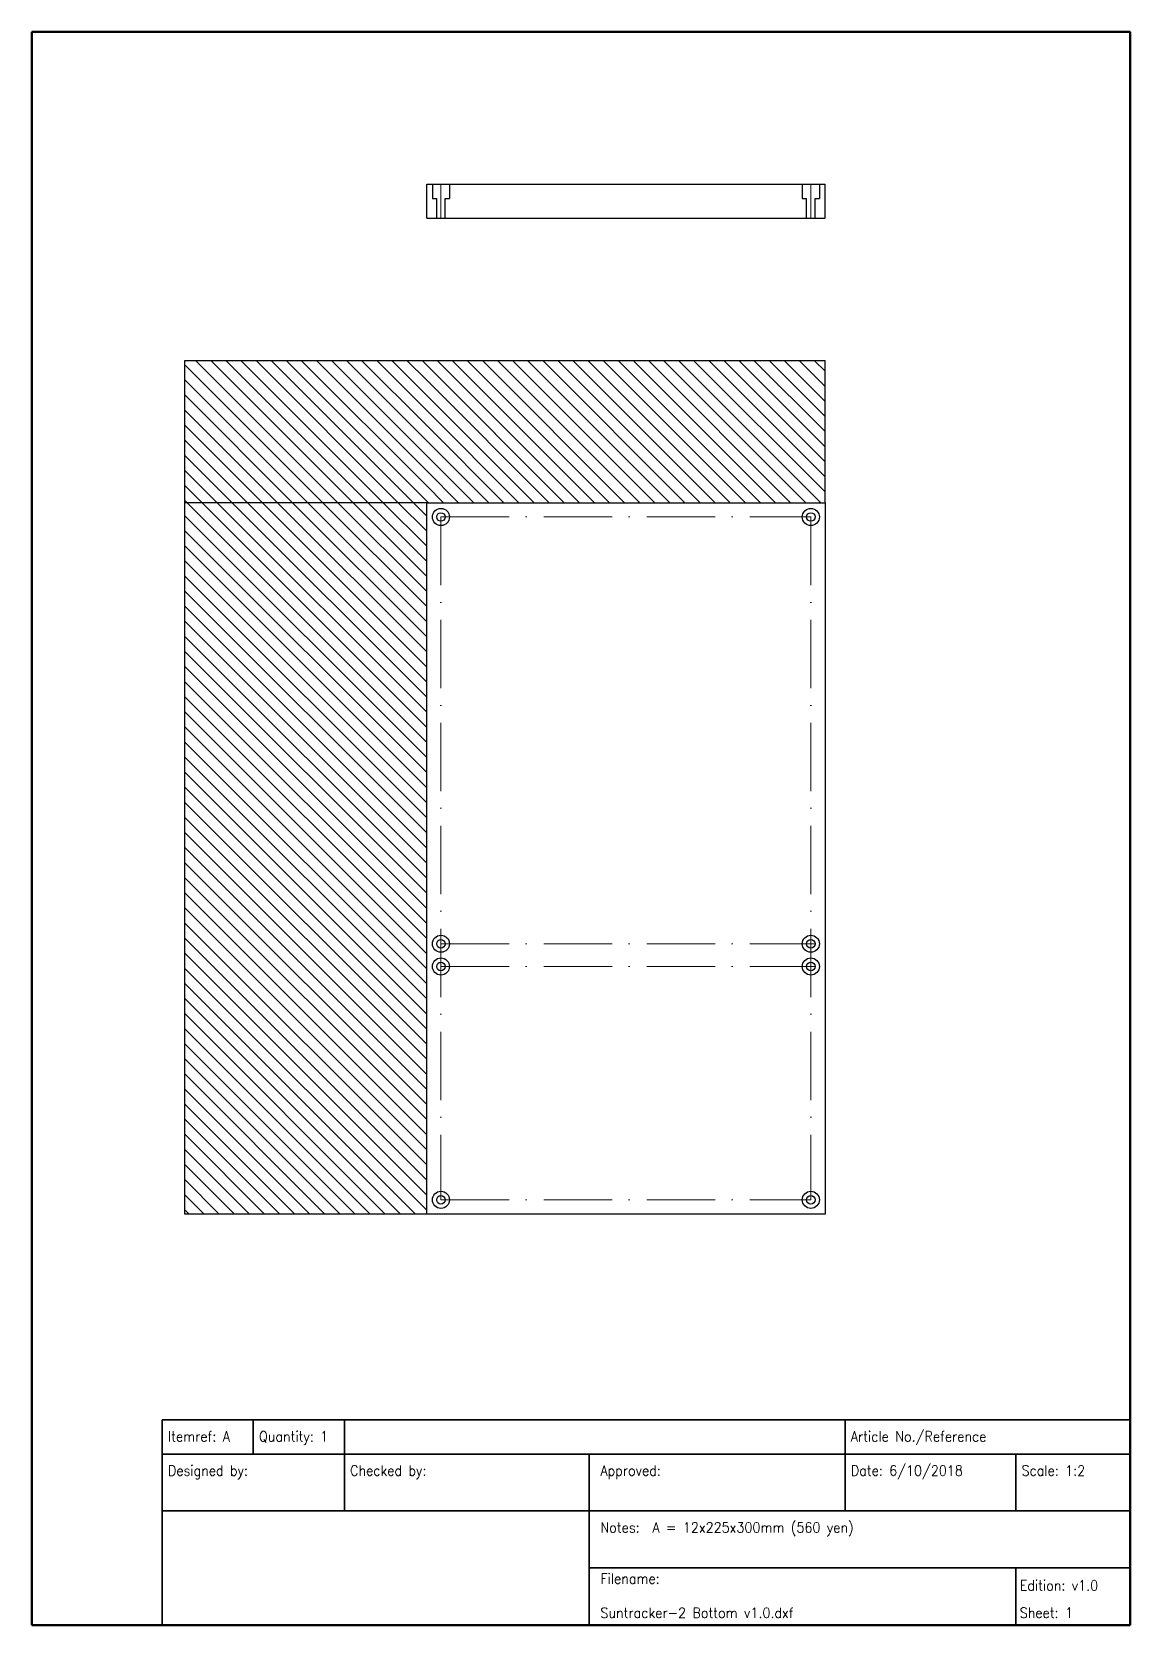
# Model space of a CAD drawing. Header units: millimetres. Extents: x -104 to 89, y -157 to 123.
import ezdxf

# ---------------------------------------------------------------- set-up
doc = ezdxf.new("R2010")
doc.units = ezdxf.units.MM
doc.header["$MEASUREMENT"] = 0
doc.linetypes.add('ACAD_ISO10W100', pattern=[18, 12, -3, 0, -3])
doc.layers.get('0').update_dxf_attribs({"color": 18, "lineweight": 25, "true_color": 0x000000})
for name, color, linetype, lineweight, true_color in [('0 ... Background', 18, 'Continuous', 35, 0x000000), ('0 ... Frame', 18, 'Continuous', 50, 0x000000), ('Bottom Stand ... Construction', 176, 'ACAD_ISO10W100', 13, 0x000080), ('Bottom Stand ... Dimensions', 176, 'Continuous', 13, 0x000080)]:
    doc.layers.add(name, color=color, linetype=linetype, lineweight=lineweight, true_color=true_color)
doc.styles.add('textstyle11', font='Standard')
doc.styles.add('textstyle12', font='Standard')
doc.styles.add('textstyle13', font='Standard')
doc.styles.add('textstyle14', font='Standard')
doc.styles.add('textstyle15', font='Standard')
doc.styles.add('textstyle16', font='Standard')
doc.styles.add('textstyle17', font='Standard')
doc.styles.add('textstyle18', font='Standard')
doc.styles.add('textstyle19', font='Standard')
doc.styles.add('textstyle20', font='Standard')
doc.styles.add('textstyle21', font='Standard')

msp = doc.modelspace()

# ---------------------------------------------------------------- hatches: boundary and pattern name
at = {"layer": 'Bottom Stand ... Dimensions'}
h = msp.add_hatch(dxfattribs=at)
h.set_pattern_fill('ANSI31', color=256, scale=15, angle=90, style=0, pattern_type=0)
h.paths.add_polyline_path([(-77.5, 65), (-35, 65), (-35, 40), (-77.5, 40)], flags=0)
h = msp.add_hatch(dxfattribs=at)
h.set_pattern_fill('ANSI31', color=256, scale=15, angle=90, style=0, pattern_type=0)
h.paths.add_polyline_path([(-35, 65), (35, 65), (35, 40), (-35, 40)], flags=0)
h = msp.add_hatch(dxfattribs=at)
h.set_pattern_fill('ANSI31', color=256, scale=15, angle=90, style=0, pattern_type=0)
h.paths.add_polyline_path([(-77.5, -85), (-77.5, 40), (-35, 40), (-35, -85)], flags=0)

# ---------------------------------------------------------------- linework, layer by layer
for p, q in [((-35, 96), (35, 96)), ((-35, 90), (-35, 96)), ((-34, 96), (-34, 93.5)), ((-31, 96), (-31, 93.5)), ((31, 96), (31, 93.5)), ((34, 96), (34, 93.5)), ((35, 90), (35, 96)), ((-34, 93.5), (-33.25, 93.5)), ((-33.25, 90), (-33.25, 93.5)), ((-31.75, 90), (-31.75, 93.5)), ((-31.75, 93.5), (-31, 93.5)), ((31, 93.5), (31.75, 93.5)), ((31.75, 90), (31.75, 93.5)), ((33.25, 90), (33.25, 93.5)), ((33.25, 93.5), (34, 93.5)), ((-35, 90), (35, 90)), ((-77.5, 40), (-77.5, 65)), ((-77.5, 65), (-35, 65)), ((-35, 65), (35, 65)), ((35, 40), (35, 65)), ((-35, 40), (-77.5, 40)), ((-77.5, -85), (-77.5, 40)), ((-35, -85), (-35, 40)), ((-35, 40), (35, 40)), ((35, 40), (35, -85)), ((-35, -85), (-77.5, -85)), ((35, -85), (-35, -85))]:
    msp.add_line(p, q)
for centre, radius in [((-32.5, 37.5), 1.5), ((-32.5, 37.5), 0.75), ((32.5, 37.5), 1.5), ((32.5, 37.5), 0.75), ((-32.5, -37.5), 1.5), ((32.5, -37.5), 1.5), ((-32.5, -37.5), 0.75), ((32.5, -37.5), 0.75), ((-32.5, -41.5), 1.5), ((-32.5, -41.5), 0.75), ((32.5, -41.5), 1.5), ((32.5, -41.5), 0.75), ((-32.5, -82.5), 1.5), ((32.5, -82.5), 1.5), ((-32.5, -82.5), 0.75), ((32.5, -82.5), 0.75)]:
    msp.add_circle(centre, radius)
at = {"layer": '0 ... Background', "linetype": 'Continuous'}
for p, q in [((-81.47, -121.18), (88.53, -121.18)), ((-81.47, -127.18), (-81.47, -121.18)), ((-65.47, -127.18), (-65.47, -121.18)), ((-49.47, -127.18), (-49.47, -121.18)), ((38.53, -127.18), (38.53, -121.18)), ((-81.47, -127.18), (88.53, -127.18)), ((-81.47, -157.18), (-81.47, -127.18)), ((-49.47, -137.18), (-49.47, -127.18)), ((-6.47, -137.18), (-6.47, -127.18)), ((38.53, -137.18), (38.53, -127.18)), ((68.53, -137.18), (68.53, -127.18)), ((-81.47, -137.18), (88.53, -137.18)), ((-6.47, -157.18), (-6.47, -137.18)), ((-6.47, -147.18), (88.53, -147.18)), ((68.53, -157.18), (68.53, -147.18)), ((-6.47, -157.18), (-6.47, -152.18))]:
    msp.add_line(p, q, dxfattribs=at)
at = {"layer": '0 ... Frame'}
for p, q in [((-104.39, -157.24), (-104.39, 122.76)), ((88.61, 122.76), (-104.39, 122.76)), ((88.61, -157.24), (88.61, 122.76)), ((-104.39, -157.24), (88.61, -157.24))]:
    msp.add_line(p, q, dxfattribs=at)
at = {"layer": 'Bottom Stand ... Construction'}
for p, q in [((-32.5, 90), (-32.5, 96)), ((32.5, 90), (32.5, 96)), ((-32.5, 37.5), (32.5, 37.5)), ((-32.5, 37.5), (-32.5, -82.5)), ((32.5, 37.5), (32.5, -82.5)), ((-32.5, -37.5), (33.13, -37.5)), ((-32.5, -41.5), (33.13, -41.5)), ((-32.5, -82.5), (32.5, -82.5))]:
    msp.add_line(p, q, dxfattribs=at)

# ---------------------------------------------------------------- texts
at = {"layer": '0 ... Background', "linetype": 'Continuous', "lineweight": 25, "char_height": 1.8, "attachment_point": 1}
for s, insert, width, style in [('Itemref: A', (-80.47, -123.18), 100, 'textstyle12'), ('Quantity: 1', (-64.47, -123.18), 100, 'textstyle13'), ('Article No./Reference', (39.53, -123.18), 100, 'textstyle14'), ('Designed by:', (-80.47, -129.18), 100, 'textstyle15'), ('Checked by:', (-48.47, -129.18), 100, 'textstyle16'), ('Approved:\\P\\P', (-4.47, -129.18), 100, 'textstyle17'), ('Date: 6/10/2018', (39.53, -129.18), 100, 'textstyle19'), ('Scale: 1:2', (69.53, -129.18), 100, 'textstyle20'), ('Notes:\\~\\~A = 12x225x300mm (560 yen)', (-4.47, -139.18), 200, 'textstyle11'), ('Filename:\\P\\PSuntracker-2 Bottom v1.0.dxf', (-4.47, -148.18), 100, 'textstyle18')]:
    msp.add_mtext(s, dxfattribs=dict(at, insert=insert, width=width, style=style))
at = {"layer": '0 ... Background', "linetype": 'Continuous', "lineweight": 25, "insert": (69.22, -149.37), "char_height": 1.8, "width": 100, "attachment_point": 1, "line_spacing_factor": 0.8, "style": 'textstyle21'}
msp.add_mtext('Edition: v1.0\\P\\PSheet: 1', dxfattribs=at)

doc.saveas('drawing.dxf')
